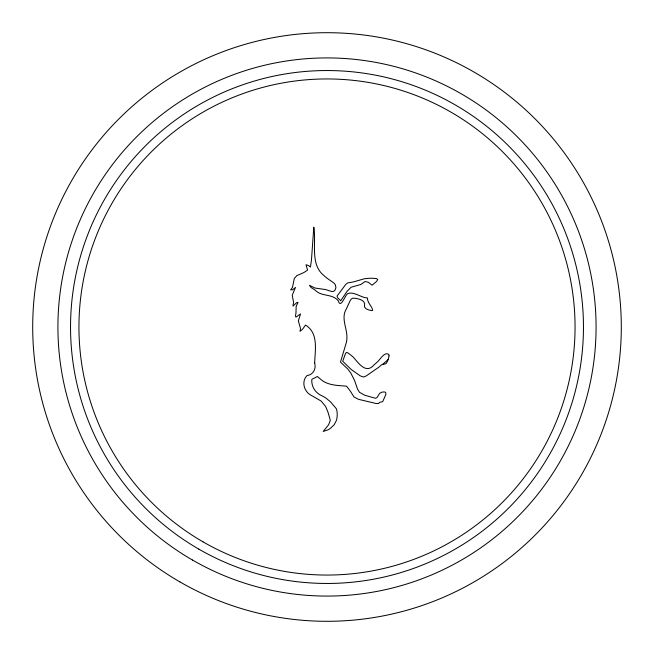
<?xml version="1.0" encoding="UTF-8"?>
<svg xmlns="http://www.w3.org/2000/svg" width="654" height="654" viewBox="0 0 654 654"><rect width="100%" height="100%" fill="white"/><g stroke="black" fill="none" stroke-linecap="round" stroke-linejoin="round"><path stroke-width="0.98" d="M382.737 364.343L388.182 359.479M314.656 362.905C316.389 368.742 313.258 374.807 307.012 375.576C301.216 381.429 303.963 391.525 310.928 395.179A11.707 11.707 0 0 0 312.972 396.308L321.237 401.139L325.643 406.486L328.055 412.347L330.303 420.293L329.093 423.678A13.333 13.333 0 0 1 328.046 425.509L323.182 431.436L327.907 429.907A23.372 23.372 0 0 0 330.736 428.068L334.235 424.659L336.491 420.269A22.645 22.645 0 0 0 337.006 411.464L336.663 409.756A7.546 7.546 0 0 0 336.156 408.513L330.54 401.858L326.142 398.237A35.586 35.586 0 0 0 323.133 396.414L320.354 395A19.865 19.865 0 0 1 317.787 393.258C313.699 390.136 311.386 384.691 311.811 379.614A1.218 1.218 0 0 1 312.228 379.091L313.65 378.429A20.519 20.519 0 0 0 314.942 377.816L317.296 376.475L321.016 379.565A19.53 19.53 0 0 0 323.64 381.478C330.507 385.582 338.854 385.459 346.538 386.187L350.094 390.781A49.5 49.5 0 0 1 351.623 393.185L353.969 396.962L358.621 399.349L376.107 403.51L378.552 403.51L379.402 402.676A2.142 2.142 0 0 1 380.097 402.128L382.132 401.883A2.076 2.076 0 0 0 382.827 401.384L385.942 394.256L385.729 392.596L384.928 392.016L382.394 392.008L379.647 393.299L377.047 397.542L375.559 398.286L364.834 395.278L359.471 392.294L357.476 388.926L354.542 380.432L350.871 373.14L347.822 369.044L340.472 362.103L346.514 341.96A31.188 31.188 0 0 0 346.922 337.587C347.151 327.891 340.62 317.819 346.506 308.704A150.158 150.158 0 0 1 348.165 304.911C349.726 302.41 350.462 297.088 354.493 298.224C358.588 298.665 366.109 300.309 364.491 305.949A3.474 3.474 0 0 0 364.695 307.159L366.036 308.704L368.243 309.767L371.652 310.625L372.723 310.331C371.873 305.761 367.335 303.006 367.417 297.946C361.212 297.889 353.675 290.916 347.495 293.752A6.826 6.826 0 0 0 346.465 294.987C344.413 297.406 340.382 308.516 338.29 300.856C332.706 293.809 322.749 296.524 316.528 291.39A23.748 23.748 0 0 0 314.844 289.91L311.026 287.482L309.456 285.316L314.95 288.03L325.545 289.558L331.611 291.48L333.45 291.398L334.823 290.49L335.935 287.662L335.322 284.678L333.81 282.904L327.425 278.49A70.027 70.027 0 0 1 323.885 275.506C309.759 264.314 316.52 242.52 313.806 227.151L311.443 260.227L310.462 267.02L309.424 266.317A12.81 12.81 0 0 1 308.745 265.63L306.015 264.739L307.552 270.151L303.75 272.612L296.851 275.628L294.308 278.441L292.485 287.351L290.654 289.877L292.6 289.779L295.485 287.425L292.256 295.199L293.597 302.532A5.069 5.069 0 0 1 293.131 304.298L293 306.113L296.679 302.63L298.036 302.344L296.172 306.342L296.033 310.527A32.864 32.864 0 0 1 295.968 312.947L295.477 316.078L295.951 317.157L300.546 313.871L298.347 320.901L300.488 328.455L300.022 331.325L302.606 329.191L305.508 325.054C318.727 333.115 315.089 349.996 314.656 362.905M377.685 279.552L376.704 281.326L372.142 285.218L368.308 282.283L365.611 281.572A3.082 3.082 0 0 0 364.442 281.907L361.008 284.433L351.141 287.229L347.16 291.177L340.75 300.717L338.608 298.788A9.099 9.099 0 0 1 337.824 297.987L336.99 296.164L345.909 284.22L347.854 282.83L352.531 282.103A67.91 67.91 0 0 0 356.912 280.909L364.63 278.71L369.281 278.269A65.457 65.457 0 0 1 371.938 278.228L376.483 278.563L377.685 279.552M389.024 355.923L388.484 358.555A23.47 23.47 0 0 1 387.585 360.992L386.31 363.313L385.271 363.918A9.009 9.009 0 0 1 383.538 364.204L383.121 364.262A5.126 5.126 0 0 0 381.503 364.842L379.434 366.698A28.294 28.294 0 0 1 376.761 368.619L366.142 375.993L363.632 377.031L360.248 375.862L351.86 369.96A25.138 25.138 0 0 1 350.593 368.913L342.704 361.237L345.042 354.811A45.191 45.191 0 0 1 345.582 353.487C346.358 350.593 349.547 354.533 350.846 355.106A48.159 48.159 0 0 1 353.299 357.166C358.711 363.24 366.044 374.521 374.202 364.728A70.477 70.477 0 0 0 376.827 362.406C380.048 360.068 384.102 351.419 388.705 354.321A4.39 4.39 0 0 1 389.007 355.563L389.024 355.923M192.464 560.028A269.072 269.072 0 0 0 596.072 327A269.072 269.072 0 0 0 192.464 93.972A269.072 269.072 0 0 0 192.464 560.028M198.767 549.098A256.458 256.458 0 0 0 583.458 327A256.458 256.458 0 0 0 198.767 104.902A256.458 256.458 0 0 0 198.767 549.098M179.85 581.872A294.3 294.3 0 0 0 621.3 327A294.3 294.3 0 0 0 179.85 72.128A294.3 294.3 0 0 0 179.85 581.872M202.977 541.823A248.054 248.054 0 0 0 575.054 327A248.054 248.054 0 0 0 202.977 112.177A248.054 248.054 0 0 0 202.977 541.823"/></g></svg>
